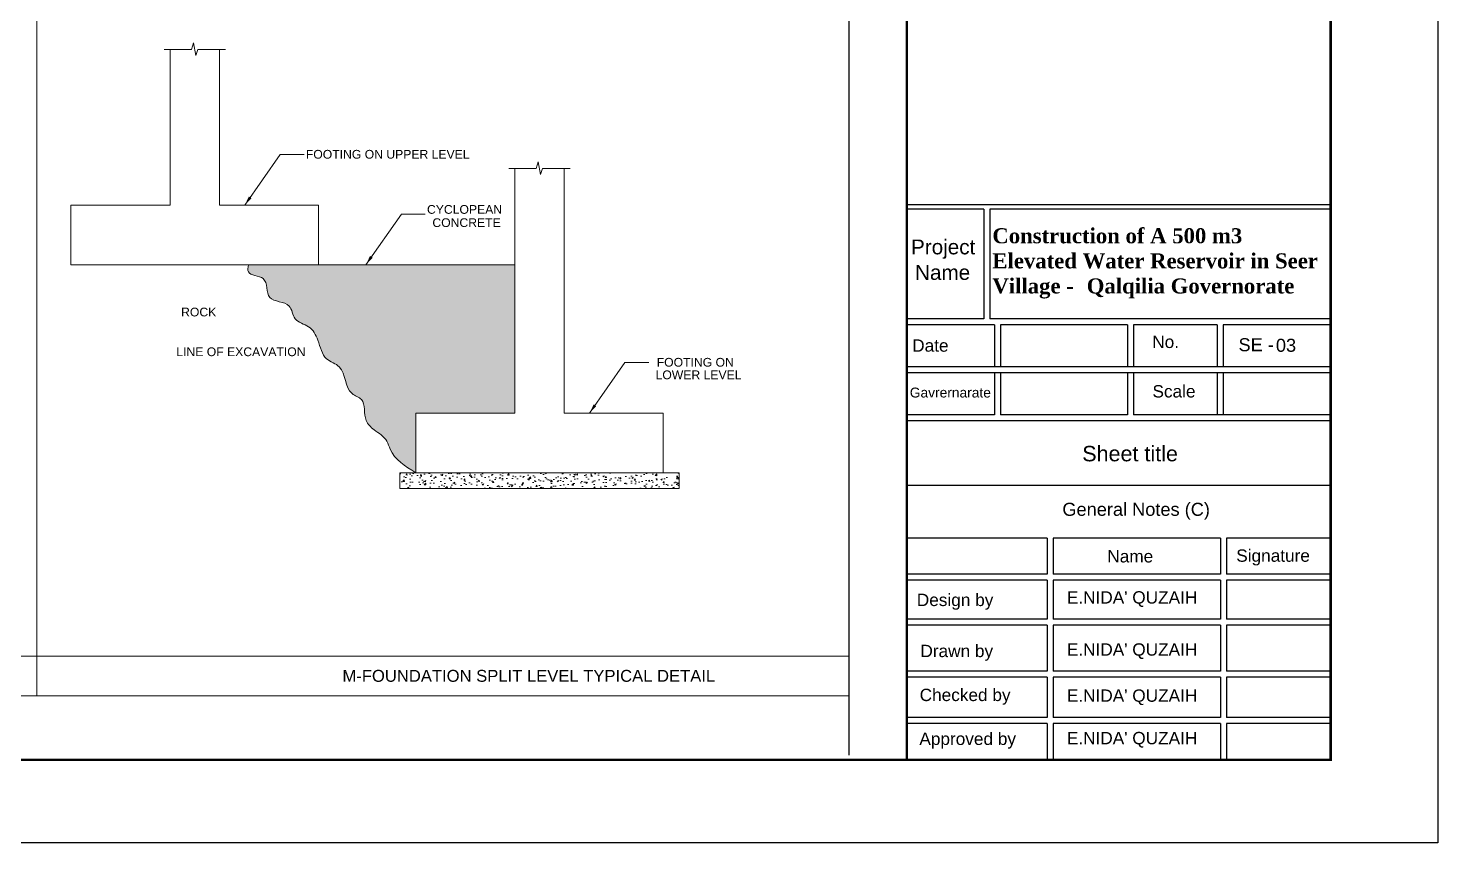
# Model space of a CAD drawing. Extents: x 166525 to 167198, y 178739 to 179747.
# Drawn here: x 167084.11 to 167104.72, y 179439.43 to 179451.34 of the extents above; entities that cross this region are included whole.
import ezdxf

# ---------------------------------------------------------------- set-up
doc = ezdxf.new("R2010")
doc.units = 0
doc.header["$MEASUREMENT"] = 0
doc.layers.get('0').update_dxf_attribs({"linetype": 'CONTINUOUS'})
doc.layers.add('BEAM', color=6, linetype='CONTINUOUS', lineweight=13)
doc.layers.add('Frame-PW - KA_FRAME', color=7, linetype='CONTINUOUS', lineweight=80)
for name, color, linetype in [('COVER', 7, 'CONTINUOUS'), ('MHATCH', 8, 'CONTINUOUS'), ('TXT', 6, 'CONTINUOUS')]:
    doc.layers.add(name, color=color, linetype=linetype)
doc.styles.add('ARIAL', font='arial.ttf')
pattern_1 = [(50, (166928.61213, 179449.52864), (0.21112361, -0.01847091), [0.02207598, -0.24283576]), (355, (166928.61213, 179449.52864), (-0.04084094, 0.22140485), [0.01766078, -0.1942686]), (100.451, (166928.62973, 179449.5271), (0.17028344, 0.20293292), [0.01876168, -0.20637853]), (46.1842, (166928.61213, 179449.5875), (0.31413832, -0.0487205), [0.03311397, -0.36425364]), (96.6356, (166928.6383, 179449.58345), (0.2751145, 0.2867276), [0.0281425, -0.3095678]), (351.184, (166928.61213, 179449.5875), (0.2751149, 0.2867271), [0.0264912, -0.2914029]), (21, (166928.64157, 179449.57279), (0.175698, -0.11850978), [0.02207598, -0.24283576]), (326, (166928.64157, 179449.57279), (0.0716189, 0.21344512), [0.01766078, -0.1942686]), (71.4514, (166928.65621, 179449.56291), (0.24731642, 0.09493581), [0.01876168, -0.20637853]), (37.5, (166928.612135, 179449.52864), (0.00357921, 0.0979861), [0, -0.19191384, 0, -0.19721207, 0, -0.19500448]), (7.5, (166928.61213, 179449.52864), (0.077433566, 0.11609366), [0, -0.11244032, 0, -0.18749864, 0, -0.07432246]), (327.5, (166928.546495, 179449.52864), (0.15712835, -0.00663872), [0, -0.07358659, 0, -0.22959018, 0, -0.3046485]), (317.5, (166928.51706, 179449.52864), (0.17165861, 0.02946534), [0, -0.09566257, 0, -0.15247142, 0, -0.21634459])]

msp = doc.modelspace()

# ---------------------------------------------------------------- hatches: boundary and pattern name
at = {"layer": 'BEAM'}
h = msp.add_hatch(dxfattribs=at)
h.set_pattern_fill('AR-CONC', color=0, scale=0.001159, style=0)
h.set_pattern_definition(pattern_1)
edge = h.paths.add_edge_path()
edge.add_line((167091.22218, 179447.88078), (167088.3535, 179447.88078))
edge.add_line((167088.3535, 179447.88078), (167087.32641, 179447.88078))
edge.add_spline(control_points=[(167087.32641, 179447.88078), (167087.3199, 179447.8411), (167087.29883, 179447.71253), (167087.63884, 179447.73718), (167087.55157, 179447.31528), (167087.96079, 179447.35972), (167087.9764, 179447.04814), (167088.23472, 179446.99875), (167088.36677, 179446.76599), (167088.39843, 179446.56772), (167088.47226, 179446.50393), (167088.47282, 179446.50346)], knot_values=[3.77651129, 3.77651129, 3.77651129, 3.77651129, 3.95861305, 4.36660009, 4.86811015, 5.40465098, 5.75930323, 6.15302492, 6.5649263, 7.08568285, 7.0896047, 7.0896047, 7.0896047, 7.0896047], degree=3, periodic=0)
edge.add_spline(control_points=[(167088.47282, 179446.50346), (167088.52594, 179446.45807), (167088.76878, 179446.39314), (167088.72233, 179446.01011), (167089.06256, 179445.91123), (167088.99124, 179445.62319), (167089.17945, 179445.448), (167089.35005, 179445.35089), (167089.42951, 179445.05403), (167089.6207, 179444.93568), (167089.77363, 179444.84102)], knot_values=[0, 0, 0, 0, 0.3754141, 1.12243159, 1.40337225, 1.93939008, 2.25053337, 2.68081175, 2.90010003, 3.77651129, 3.77651129, 3.77651129, 3.77651129], degree=3, periodic=0)
edge.add_line((167089.77363, 179444.84102), (167089.77363, 179445.71016))
edge.add_line((167089.77363, 179445.71016), (167091.22218, 179445.71016))
edge.add_line((167091.22218, 179445.71016), (167091.22218, 179447.88078))
h = msp.add_hatch(dxfattribs=at)
h.set_pattern_fill('AR-CONC', color=0, scale=0.001159, style=0)
h.set_pattern_definition(pattern_1)
h.paths.add_polyline_path([(167093.62678, 179444.84102), (167093.39502, 179444.84102), (167089.77363, 179444.84102), (167089.54186, 179444.84102), (167089.54186, 179444.60926), (167093.62678, 179444.60926)])

# ---------------------------------------------------------------- linework, layer by layer
for p, q in [((167096.10888, 179480.48797), (167096.10888, 179440.71216)), ((167103.15528, 179448.75489), (167096.95653, 179448.75489)), ((167098.08118, 179448.69031), (167096.95653, 179448.69031)), ((167098.08118, 179448.69031), (167098.08118, 179447.08782)), ((167103.15528, 179448.69031), (167098.16862, 179448.69031)), ((167098.16862, 179448.69031), (167098.16862, 179447.08782)), ((167098.08118, 179447.08782), (167096.95653, 179447.08782)), ((167098.24047, 179447.00038), (167096.95653, 179447.00038)), ((167103.15528, 179447.08782), (167098.16862, 179447.08782)), ((167098.24047, 179447.00038), (167098.24047, 179446.38827)), ((167100.18501, 179447.00038), (167098.32792, 179447.00038)), ((167098.32792, 179447.00038), (167098.32792, 179446.38827)), ((167100.18501, 179447.00038), (167100.18501, 179446.38827)), ((167100.27246, 179447.00038), (167100.27246, 179446.38827)), ((167101.49613, 179447.00038), (167100.27246, 179447.00038)), ((167101.49613, 179447.00038), (167101.49613, 179446.38827)), ((167103.15528, 179447.00038), (167101.58357, 179447.00038)), ((167101.58357, 179447.00038), (167101.58357, 179446.38827)), ((167103.15528, 179446.38827), (167096.95653, 179446.38827)), ((167098.24047, 179446.38827), (167096.95653, 179446.38827)), ((167103.15528, 179446.30082), (167096.95653, 179446.30082)), ((167098.24047, 179446.30082), (167096.95653, 179446.30082)), ((167098.24047, 179446.30082), (167098.24047, 179445.68871)), ((167100.18501, 179446.38827), (167098.32792, 179446.38827)), ((167100.18501, 179446.30082), (167098.32792, 179446.30082)), ((167098.32792, 179446.30082), (167098.32792, 179445.68871)), ((167100.18501, 179446.30082), (167100.18501, 179445.68871)), ((167101.49613, 179446.38827), (167100.27246, 179446.38827)), ((167101.49613, 179446.30082), (167100.27246, 179446.30082)), ((167100.27246, 179446.30082), (167100.27246, 179445.68871)), ((167101.49613, 179446.30082), (167101.49613, 179445.68871)), ((167101.58357, 179446.30082), (167101.58357, 179445.68871)), ((167098.24047, 179445.68871), (167096.95653, 179445.68871)), ((167100.18501, 179445.68871), (167098.32792, 179445.68871)), ((167103.15528, 179445.68871), (167100.27246, 179445.68871)), ((167103.15528, 179445.60126), (167096.95653, 179445.60126)), ((167103.15528, 179444.65464), (167096.95653, 179444.65464)), ((167099.01003, 179443.88356), (167096.95653, 179443.88356)), ((167099.01003, 179443.88356), (167099.01003, 179443.35889)), ((167101.54592, 179443.88356), (167099.09747, 179443.88356)), ((167099.09747, 179443.88356), (167099.09747, 179443.35889)), ((167101.54592, 179443.88356), (167101.54592, 179443.35889)), ((167103.15528, 179443.88356), (167101.63336, 179443.88356)), ((167101.63336, 179443.88356), (167101.63336, 179443.35889)), ((167099.01003, 179443.35889), (167096.95653, 179443.35889)), ((167099.01003, 179443.27144), (167096.95653, 179443.27144)), ((167099.01003, 179443.27144), (167099.01003, 179442.69993)), ((167101.54592, 179443.35889), (167099.09747, 179443.35889)), ((167101.54592, 179443.27144), (167099.09747, 179443.27144)), ((167099.09747, 179443.27144), (167099.09747, 179442.69993)), ((167101.54592, 179443.27144), (167101.54592, 179442.69993)), ((167103.15528, 179443.35889), (167101.63336, 179443.35889)), ((167103.15528, 179443.27144), (167101.63336, 179443.27144)), ((167101.63336, 179443.27144), (167101.63336, 179442.69993)), ((167099.01003, 179442.69993), (167096.95653, 179442.69993)), ((167099.01003, 179442.61248), (167096.95653, 179442.61248)), ((167099.01003, 179442.61248), (167099.01003, 179441.93865)), ((167101.54592, 179442.69993), (167099.09747, 179442.69993)), ((167101.54592, 179442.61248), (167099.09747, 179442.61248)), ((167099.09747, 179442.61248), (167099.09747, 179441.93865)), ((167101.54592, 179442.61248), (167101.54592, 179441.93865)), ((167103.15528, 179442.69993), (167101.63336, 179442.69993)), ((167103.15528, 179442.61248), (167101.63336, 179442.61248)), ((167101.63336, 179442.61248), (167101.63336, 179441.93865)), ((167099.01003, 179441.93865), (167096.95653, 179441.93865)), ((167099.01003, 179441.8512), (167096.95653, 179441.8512)), ((167099.01003, 179441.8512), (167099.01003, 179441.26481)), ((167101.54592, 179441.93865), (167099.09747, 179441.93865)), ((167101.54592, 179441.8512), (167099.09747, 179441.8512)), ((167099.09747, 179441.8512), (167099.09747, 179441.26481)), ((167101.54592, 179441.8512), (167101.54592, 179441.26481)), ((167103.15528, 179441.93865), (167101.63336, 179441.93865)), ((167103.15528, 179441.8512), (167101.63336, 179441.8512)), ((167101.63336, 179441.8512), (167101.63336, 179441.26481)), ((167099.01003, 179441.26481), (167096.95653, 179441.26481)), ((167099.01003, 179441.17737), (167096.95653, 179441.17737)), ((167099.01003, 179441.17737), (167099.01003, 179440.644)), ((167101.54592, 179441.26481), (167099.09747, 179441.26481)), ((167099.09747, 179441.17737), (167099.09747, 179440.644)), ((167101.54592, 179441.17737), (167099.09747, 179441.17737)), ((167101.54592, 179441.17737), (167101.54592, 179440.644)), ((167103.15528, 179441.26481), (167101.63336, 179441.26481)), ((167101.63336, 179441.17737), (167101.63336, 179440.644)), ((167103.15528, 179441.17737), (167101.63336, 179441.17737))]:
    msp.add_line(p, q)
at = {"layer": 'BEAM', "color": 0}
for p, q in [((167084.23093, 179479.79994), (167084.23093, 179441.5798)), ((167086.18067, 179451.0242), (167086.18067, 179448.74991)), ((167086.90495, 179451.0242), (167086.90495, 179448.74991)), ((167091.22218, 179449.28531), (167091.22218, 179445.71016)), ((167091.94646, 179449.28531), (167091.94646, 179445.71016)), ((167084.73212, 179448.74991), (167086.18067, 179448.74991)), ((167084.73212, 179448.74991), (167084.73212, 179447.88078)), ((167086.90495, 179448.74991), (167088.3535, 179448.74991)), ((167088.3535, 179448.74991), (167088.3535, 179447.88078)), ((167089.045, 179447.88078), (167089.56471, 179448.62145)), ((167089.56471, 179448.62145), (167089.91299, 179448.62145)), ((167084.73212, 179447.88078), (167088.3535, 179447.88078)), ((167088.3535, 179447.88078), (167091.22218, 179447.88078)), ((167089.77363, 179445.71016), (167091.22218, 179445.71016)), ((167089.77363, 179445.71016), (167089.77363, 179444.84102)), ((167091.94646, 179445.71016), (167093.39502, 179445.71016)), ((167093.39502, 179445.71016), (167093.39502, 179444.84102)), ((167089.54186, 179444.84102), (167089.54186, 179444.60926)), ((167089.77363, 179444.84102), (167089.54186, 179444.84102)), ((167089.77363, 179444.84102), (167093.39502, 179444.84102)), ((167093.39502, 179444.84102), (167093.62678, 179444.84102)), ((167093.62678, 179444.84102), (167093.62678, 179444.60926)), ((167089.54186, 179444.60926), (167093.62678, 179444.60926)), ((167096.10888, 179442.15922), (167046.51154, 179442.15922))]:
    msp.add_line(p, q, dxfattribs=at)
at = {"layer": 'BEAM', "color": 3}
for p, q in [((167087.27326, 179448.74991), (167087.79297, 179449.49059)), ((167087.79297, 179449.49059), (167088.14125, 179449.49059)), ((167092.31494, 179445.71016), (167092.83465, 179446.45084)), ((167092.83465, 179446.45084), (167093.18293, 179446.45084))]:
    msp.add_line(p, q, dxfattribs=at)
at = {"layer": 'BEAM', "color": 0}
msp.add_lwpolyline([(167096.10888, 179479.79994), (167046.51154, 179479.79994), (167046.51154, 179441.5798), (167096.10888, 179441.5798)], close=True, dxfattribs=at)
for points in [[(167086.99186, 179451.0242), (167086.58672, 179451.0242), (167086.55691, 179450.94015), (167086.52251, 179451.12226), (167086.49269, 179451.0242), (167086.09376, 179451.0242)], [(167092.03337, 179449.28531), (167091.62823, 179449.28531), (167091.59842, 179449.20126), (167091.56402, 179449.38336), (167091.53421, 179449.28531), (167091.13527, 179449.28531)]]:
    msp.add_lwpolyline(points, dxfattribs=at)
at = {"layer": 'BEAM', "color": 3}
msp.add_lwpolyline([(167088.47282, 179446.50346, 0, 0.05055, 0), (167088.32116, 179446.50346, 0, 0, 0), (167086.28342, 179446.50346, 0, 0, 0), (167086.28342, 179446.50346, 0, 0, 0)], format="xyseb", dxfattribs=at)
at = {"layer": 'BEAM', "color": 0}
msp.add_spline([(167089.77363, 179444.84102), (167089.40067, 179445.18566), (167089.35175, 179445.30292), (167089.16585, 179445.46905), (167089.04843, 179445.60586), (167088.97994, 179445.90879), (167088.84297, 179445.99674), (167088.65706, 179446.38763), (167088.47116, 179446.50489), (167088.34397, 179446.77851), (167088.20699, 179446.97395), (167088.0113, 179447.09122), (167087.92325, 179447.27689), (167087.6395, 179447.40392), (167087.54166, 179447.67754), (167087.32641, 179447.77526), (167087.32641, 179447.88078)], degree=3, dxfattribs=at)
at = {"layer": 'BEAM', "color": 3}
for points in [[(167087.37334, 179448.85169), (167087.33493, 179448.87865), (167087.27326, 179448.74991)], [(167092.41502, 179445.81194), (167092.3766, 179445.83889), (167092.31494, 179445.71016)]]:
    msp.add_solid(points, dxfattribs=at)
at = {"layer": 'BEAM', "color": 0}
msp.add_solid([(167089.14508, 179447.98255), (167089.10666, 179448.00951), (167089.045, 179447.88078)], dxfattribs=at)
at = {"layer": 'COVER', "flags": 128}
msp.add_lwpolyline([(167044.80153, 179481.75525), (167104.72278, 179481.75525), (167104.72278, 179439.43275), (167044.80153, 179439.43275)], close=True, dxfattribs=at)
at = {"layer": 'Frame-PW - KA_FRAME', "const_width": 0.03562}
msp.add_lwpolyline([(167096.95653, 179440.644), (167096.95653, 179455.49692)], dxfattribs=at)
at = {"layer": 'MHATCH', "const_width": 0.03562, "flags": 128}
msp.add_lwpolyline([(167046.36903, 179480.544), (167103.15528, 179480.544), (167103.15528, 179440.644), (167046.36903, 179440.644)], close=True, dxfattribs=at)
at = {"layer": 'MHATCH'}
msp.add_lwpolyline([(167046.72528, 179480.544), (167103.15528, 179480.544), (167103.15528, 179440.644)], dxfattribs=at)

# ---------------------------------------------------------------- texts
at = {"color": 7, "insert": (167098.20795, 179448.41413), "char_height": 0.2, "width": 4.930876, "attachment_point": 1}
msp.add_mtext('{\\fTimes New Roman|b1|i0|c0|p18;\\H1.1x;\\C256;Construction of A 500 m3 Elevated Water Reservoir in Seer Village - \\H1.2845x; \\H0.77854x;Qalqilia Governorate\\H1.1896x; }', dxfattribs=at)
at = {"layer": 'BEAM', "color": 3, "style": 'ARIAL'}
for s, height, p in [('FOOTING ON UPPER LEVEL', 0.1274728, (167088.16754, 179449.43106)), ('CYCLOPEAN', 0.127473, (167089.93928, 179448.62502)), ('CONCRETE', 0.127473, (167090.01815, 179448.43166)), ('ROCK', 0.127473, (167086.34304, 179447.12546)), ('LINE OF EXCAVATION', 0.1274728, (167086.27289, 179446.54457)), ('FOOTING ON ', 0.1274728, (167093.29904, 179446.39131)), ('LOWER LEVEL', 0.1274728, (167093.28202, 179446.20785))]:
    msp.add_text(s, height=height, dxfattribs=at).set_placement(p)
at = {"layer": 'BEAM', "color": 2, "style": 'ARIAL'}
msp.add_text('M-FOUNDATION SPLIT LEVEL TYPICAL DETAIL', height=0.1738266, dxfattribs=at).set_placement((167088.70287, 179441.78559))
at = {"layer": 'TXT', "color": 7}
for s, insert, char_height, width, attachment_point in [('{\\fArial|b0|i0|c0|p34;Project }', (167097.95838, 179448.2485), 0.2162446, 0.9779129, 3), ('{\\fArial|b0|i0|c0|p34;Name}', (167097.88316, 179447.87564), 0.2162446, 0.8023905, 3), ('{\\fArial|b0|i0|c0|p34;Date}', (167097.56737, 179446.78993), 0.1802039, 2.4656722, 3), ('{\\fArial|b0|i0|c0|p34;No.}', (167100.93824, 179446.84372), 0.1802039, 2.4656722, 3), ('\\A1;{\\fArial|b0|i0|c0|p34;SE -}', (167102.32542, 179446.80691), 0.1904466, 2.6058199, 3), ('\\A1;{\\fArial|b0|i0|c0|p34;03}', (167102.65051, 179446.79864), 0.1904466, 2.6058199, 3), ('{\\fArial|b0|i0|c178|p34;Gavrernarate}', (167098.18682, 179446.08473), 0.1441631, 1.9725377, 3), ('{\\fArial|b0|i0|c0|p34;Scale}', (167101.17956, 179446.12076), 0.1802039, 2.4656722, 3), ('{\\fArial|b0|i0|c0|p34;Sheet title}', (167099.52251, 179445.23289), 0.2252548, 3.0820902, 1), ('{\\fArial|b0|i0|c0|p34;General Notes (C) }', (167101.39015, 179444.40143), 0.1904466, 2.9052944, 3), ('{\\fArial|b0|i0|c0|p34;Name}', (167100.5607, 179443.70984), 0.1802039, 2.4656722, 3), ('{\\fArial|b0|i0|c0|p34;Signature}', (167102.85233, 179443.71982), 0.1802039, 2.4656722, 3), ('{\\fArial|b0|i0|c0|p34;Design by}', (167098.22236, 179443.07259), 0.1802039, 1.1130295, 3), ("{\\fArial|b0|i0|c0|p34;E.NIDA' QUZAIH}", (167101.20533, 179443.10887), 0.1802039, 2.1409455, 3), ('{\\fArial|b0|i0|c0|p34;Drawn by}', (167098.21875, 179442.32628), 0.1802039, 1.1094247, 3), ("{\\fArial|b0|i0|c0|p34;E.NIDA' QUZAIH}", (167101.20533, 179442.34759), 0.1802039, 2.1409455, 3), ('{\\fArial|b0|i0|c0|p34;Checked by}', (167098.47386, 179441.68414), 0.1802039, 1.3645265, 3), ("{\\fArial|b0|i0|c0|p34;E.NIDA' QUZAIH}", (167101.20533, 179441.67375), 0.1802039, 2.1409455, 3), ('{\\fArial|b0|i0|c0|p34;Approved by}', (167098.55365, 179441.04265), 0.1802039, 1.4443199, 3), ("{\\fArial|b0|i0|c0|p34;E.NIDA' QUZAIH}", (167101.20533, 179441.05295), 0.1802039, 2.1409455, 3)]:
    msp.add_mtext(s, dxfattribs=dict(at, insert=insert, char_height=char_height, width=width, attachment_point=attachment_point))

doc.saveas('drawing.dxf')
